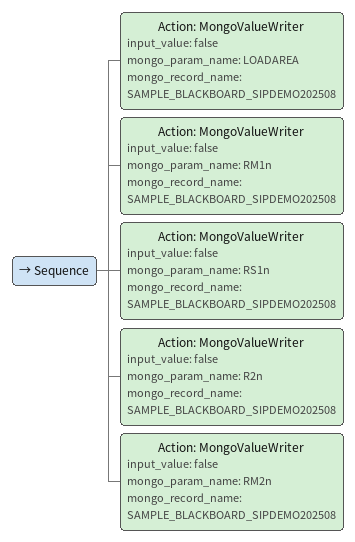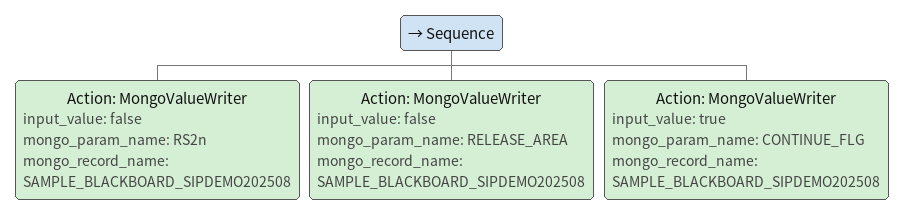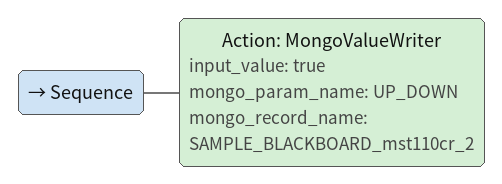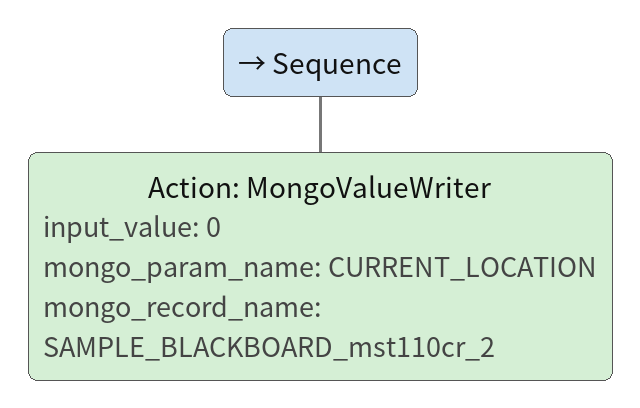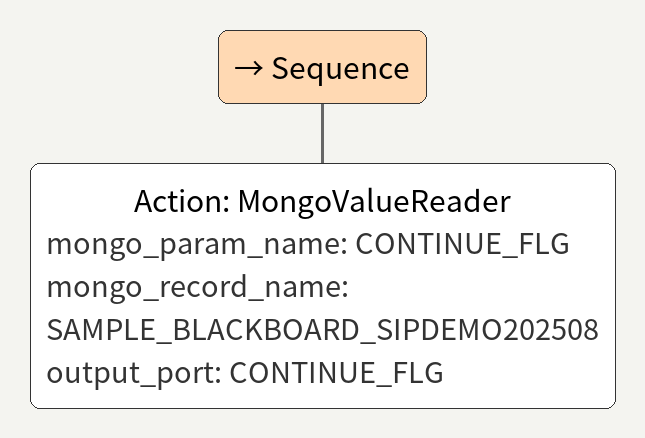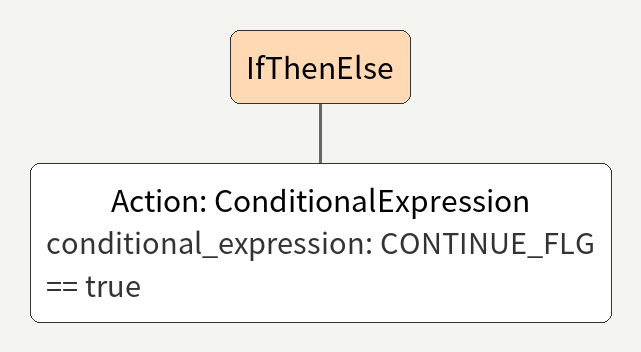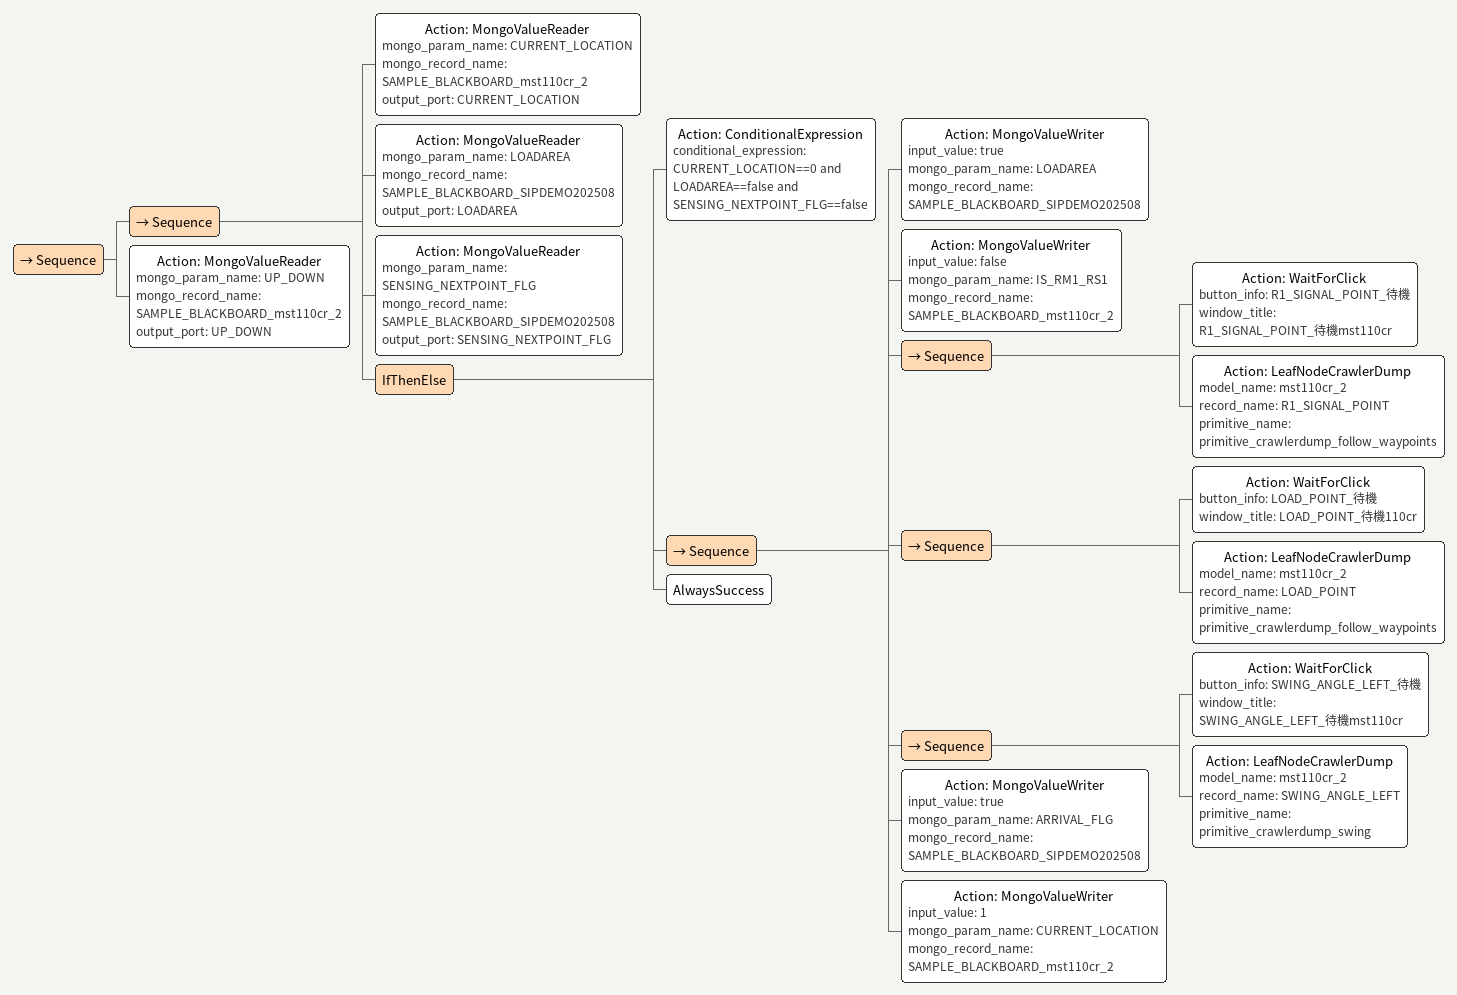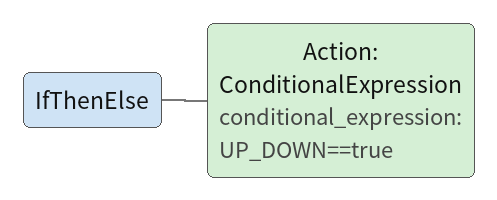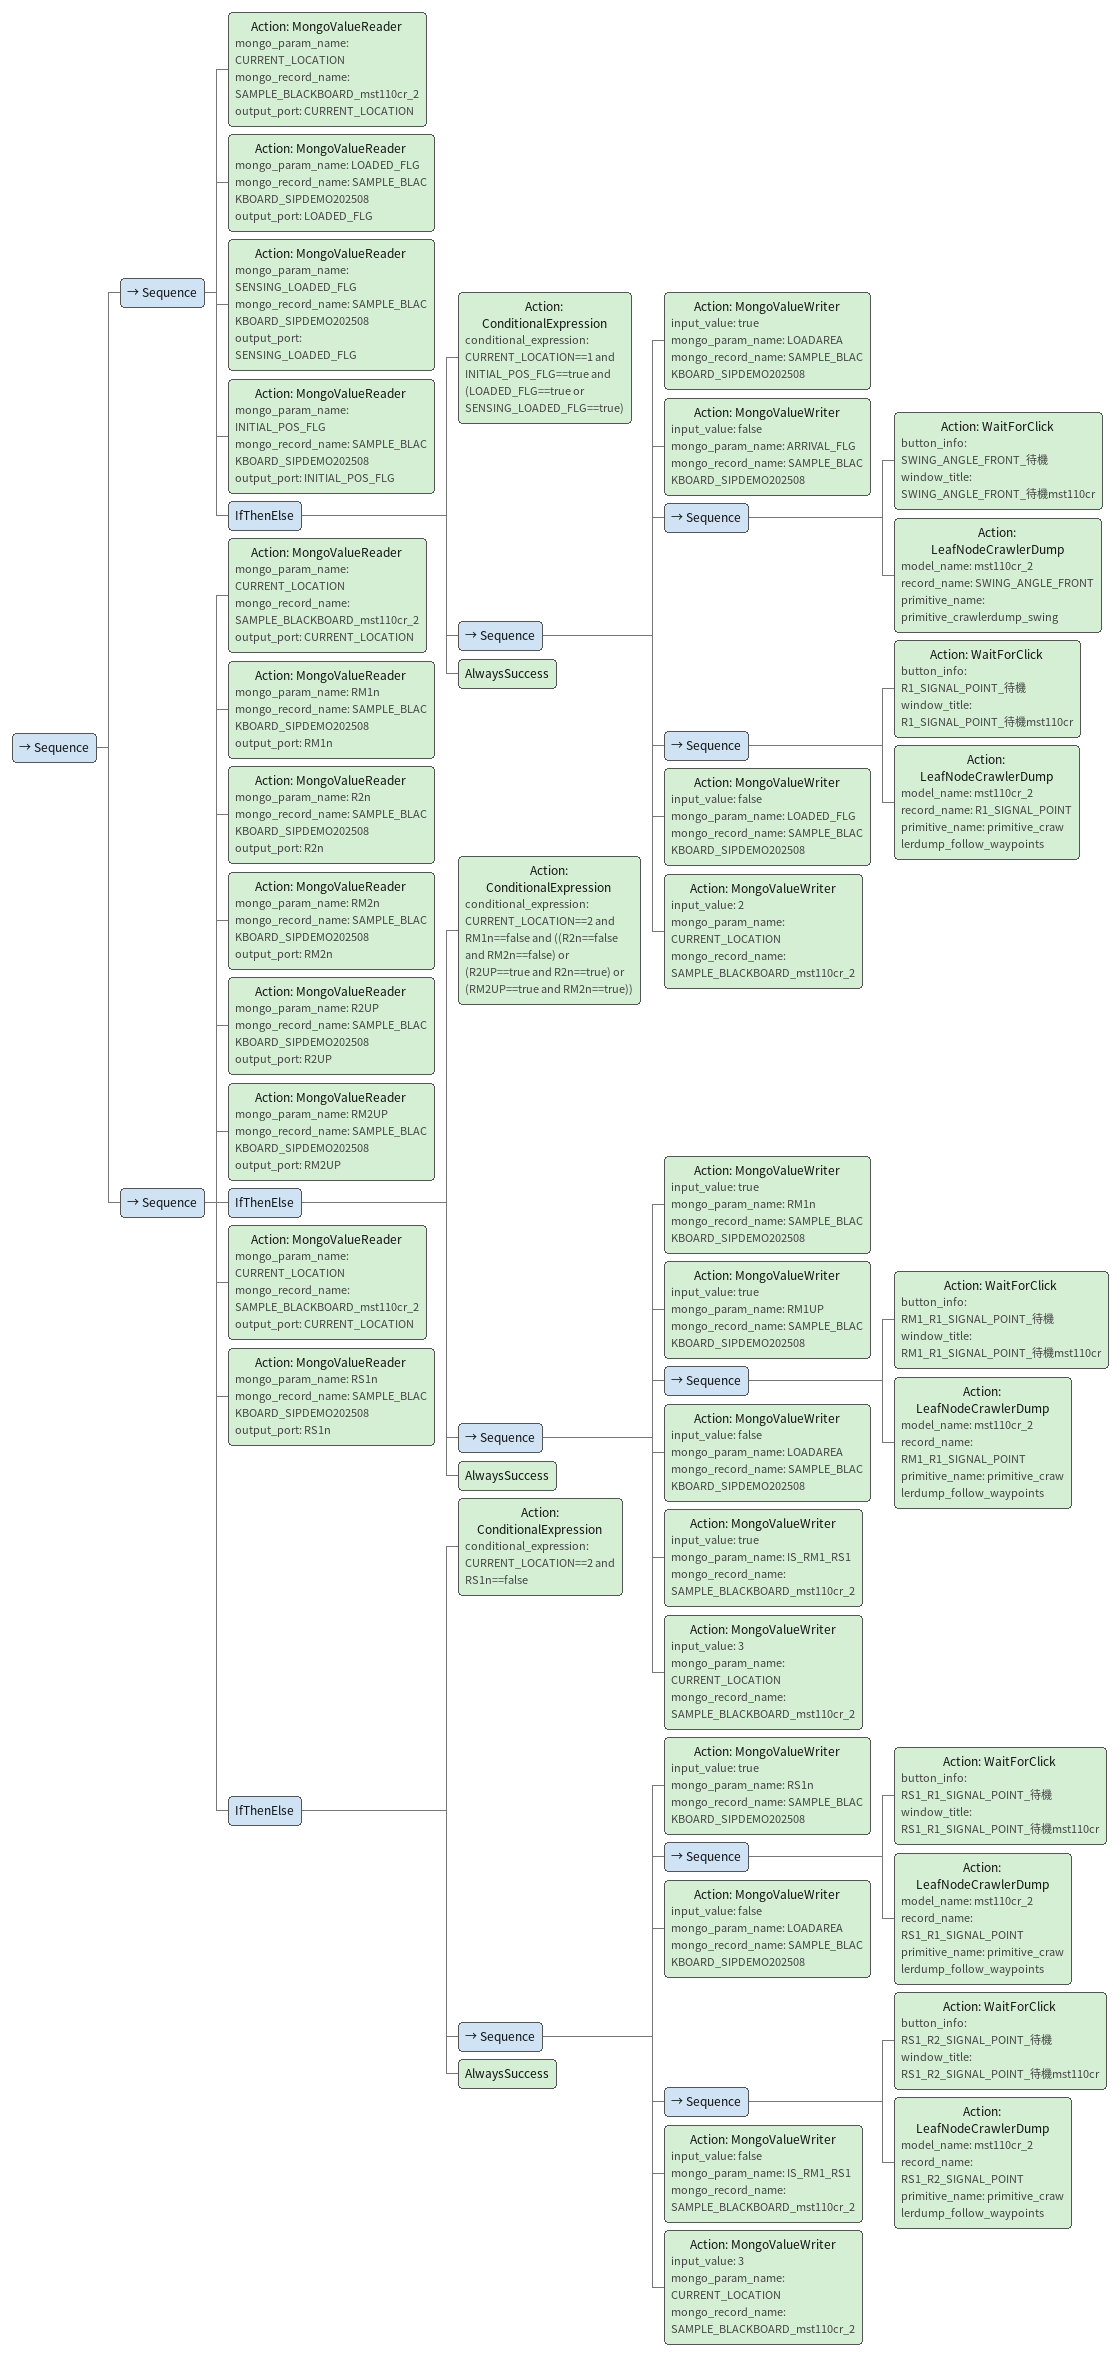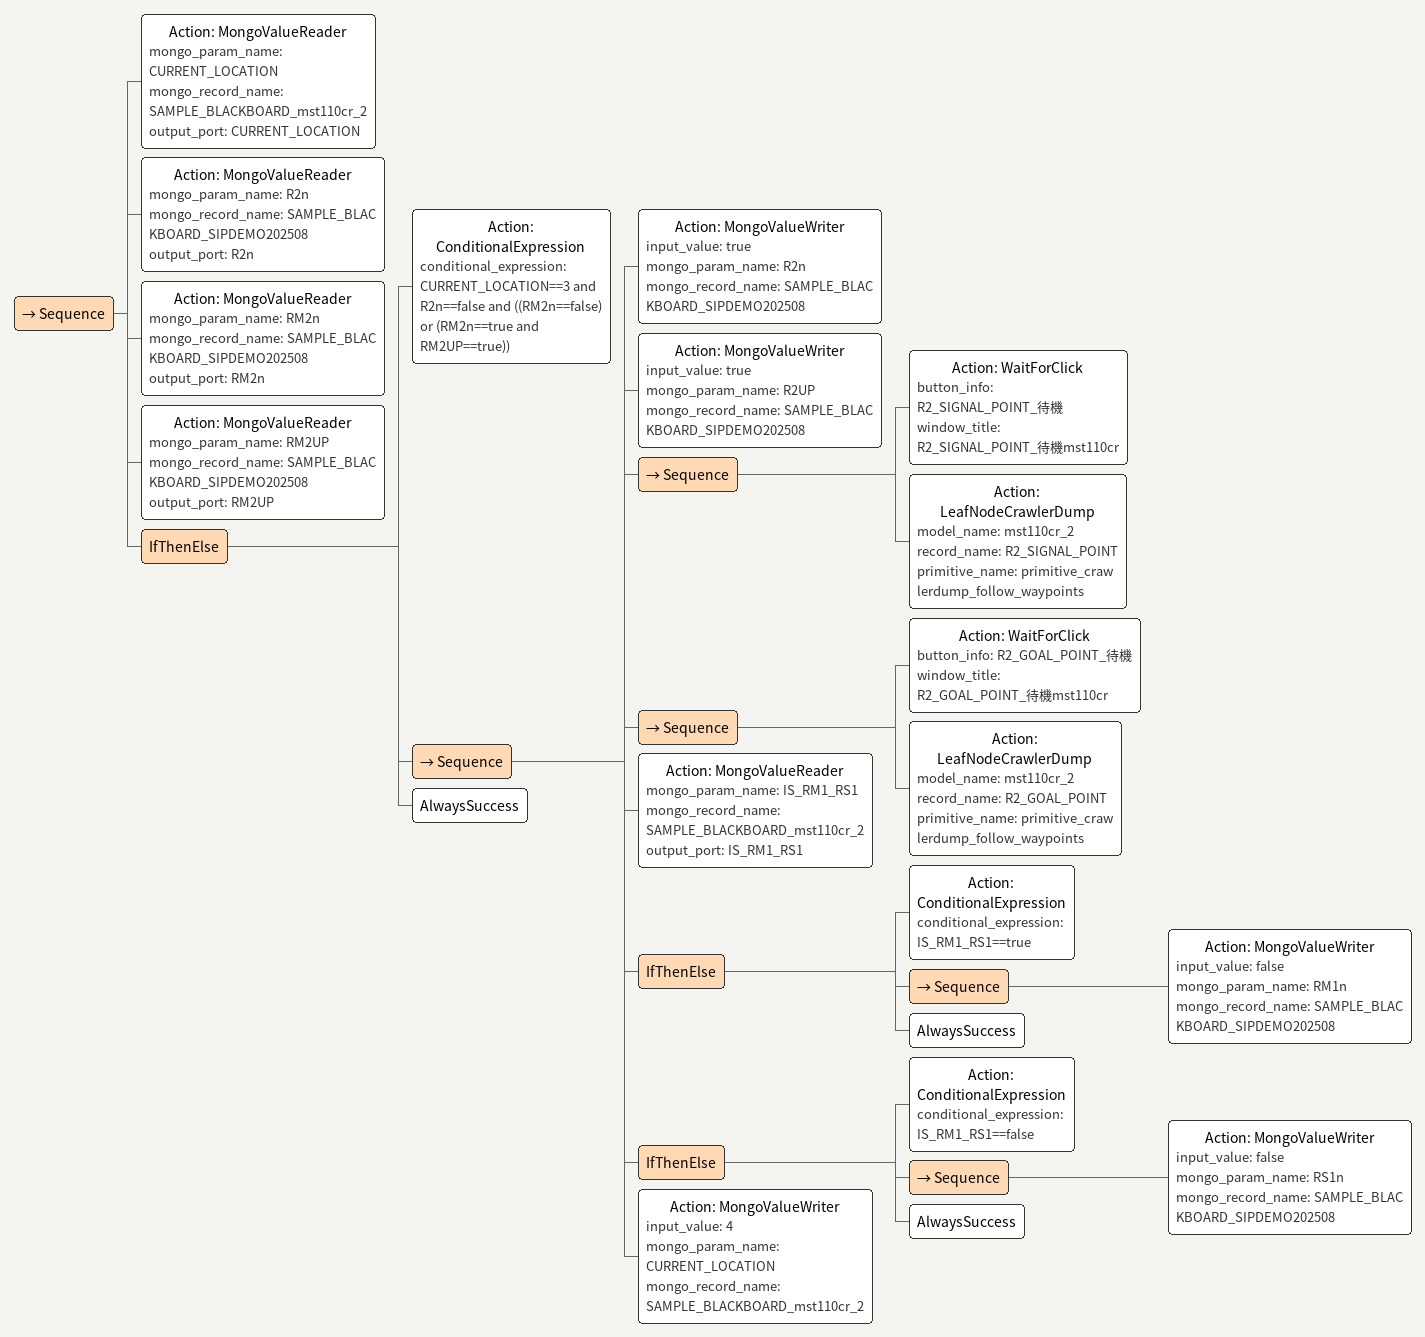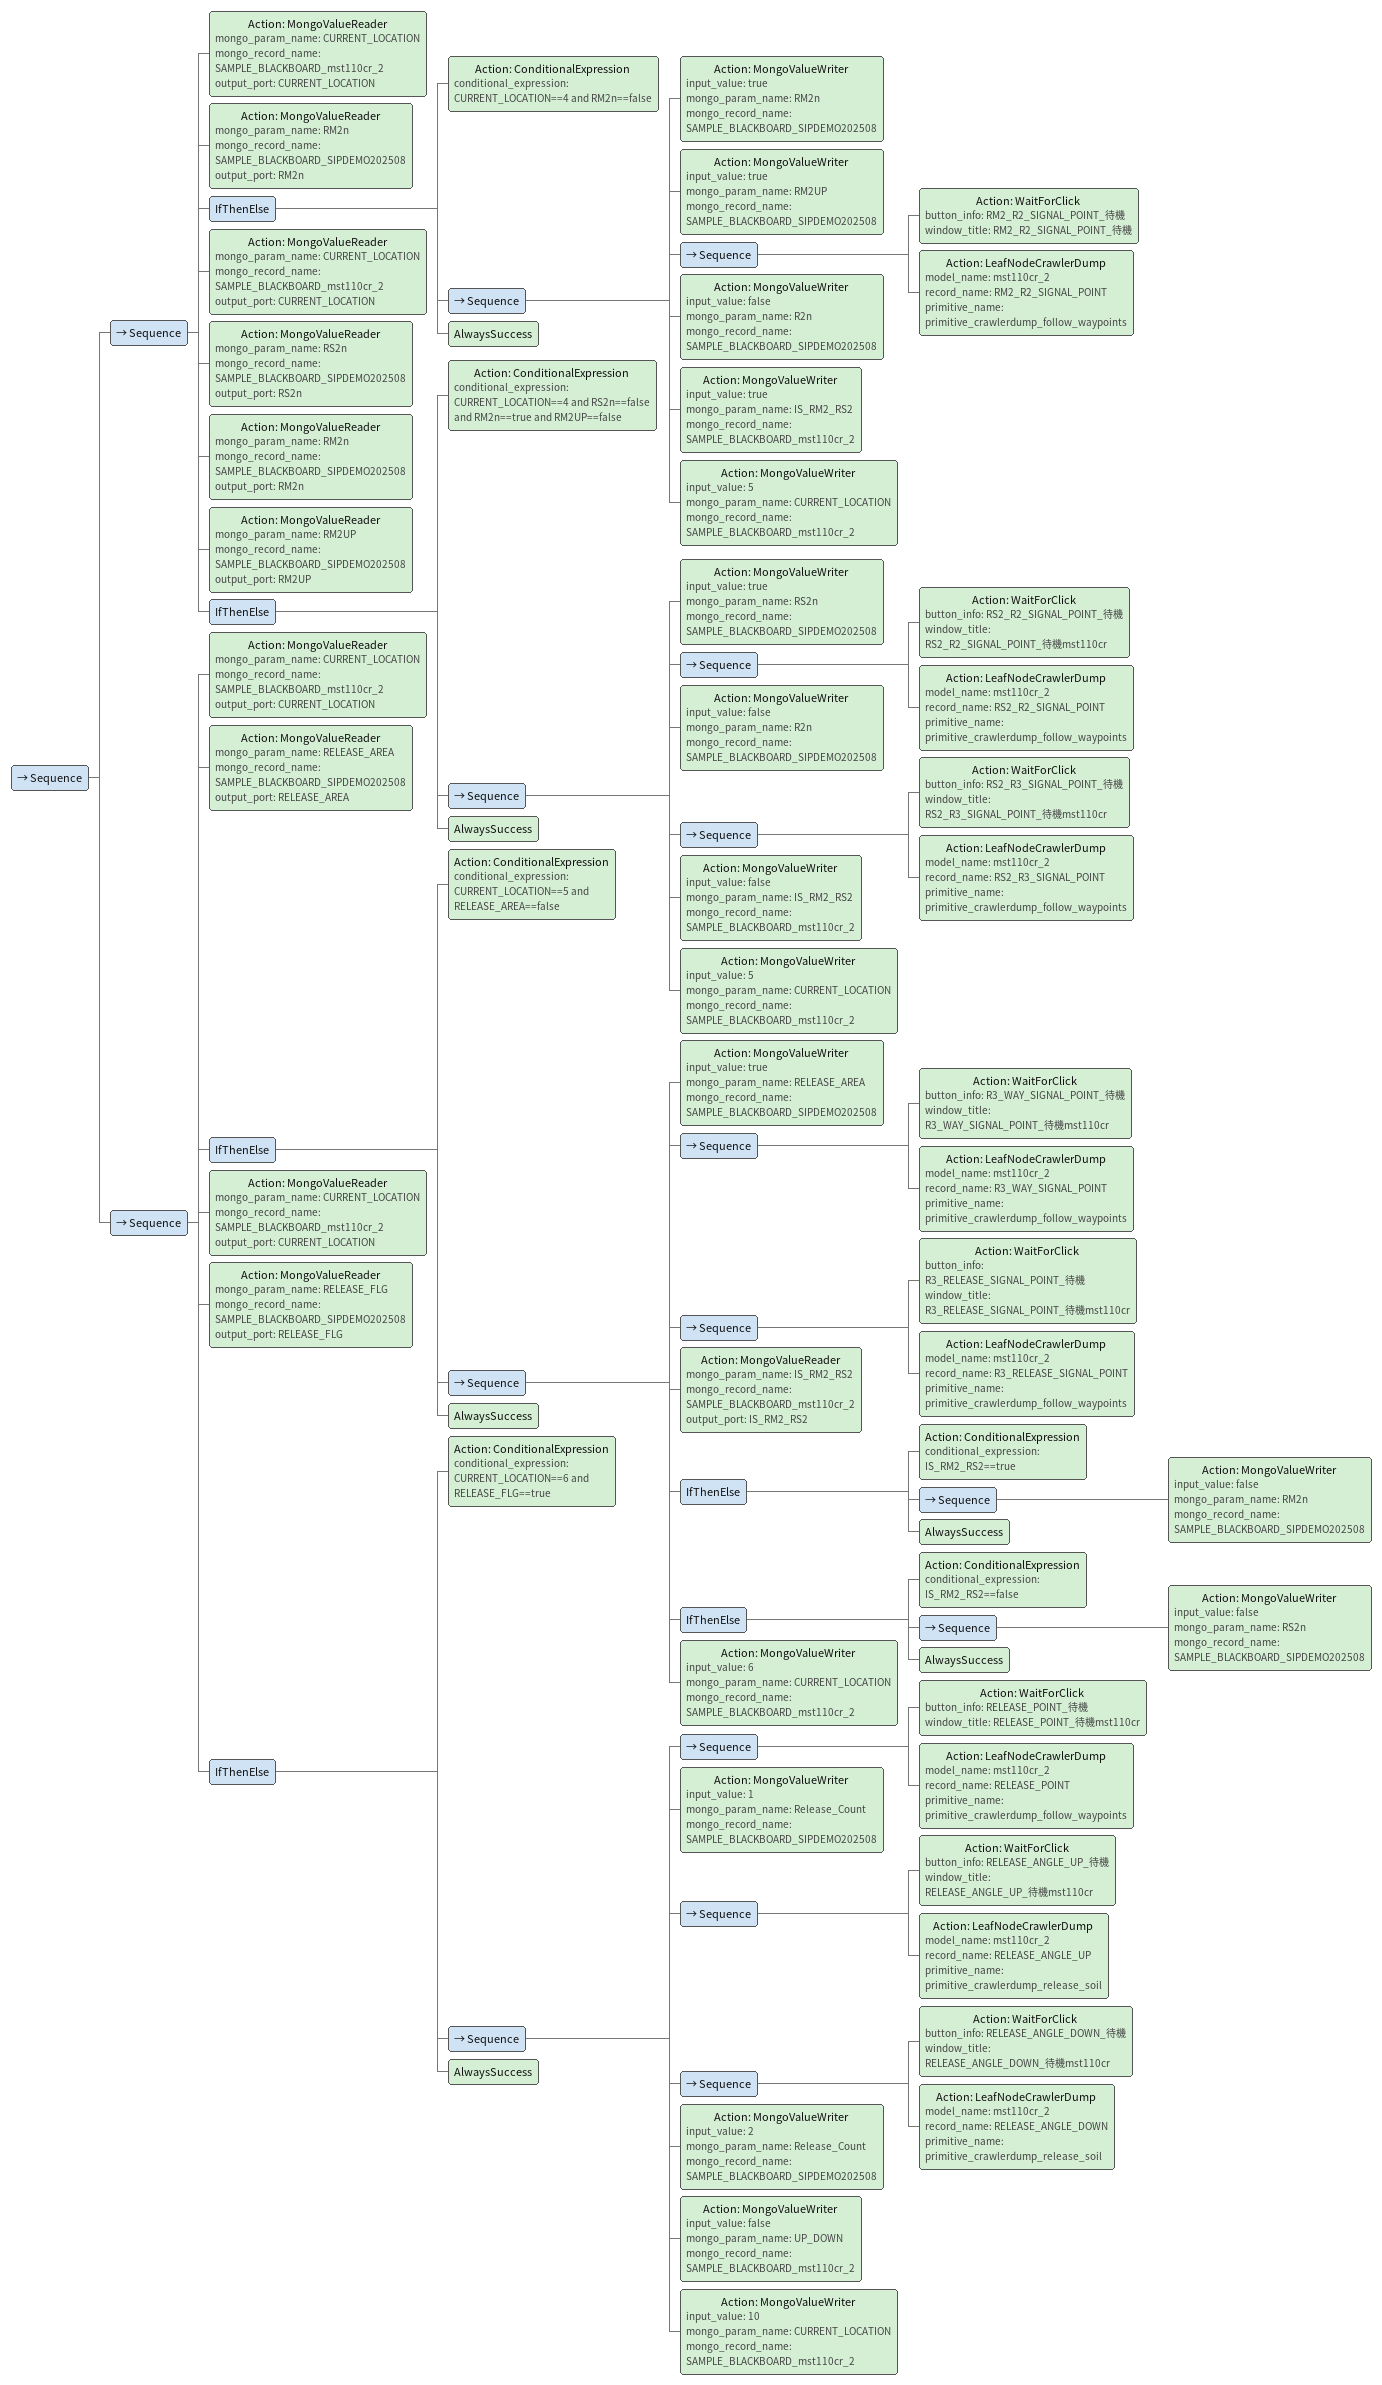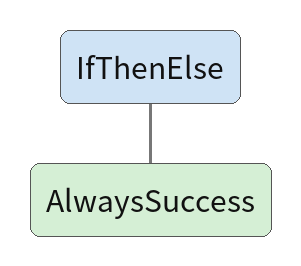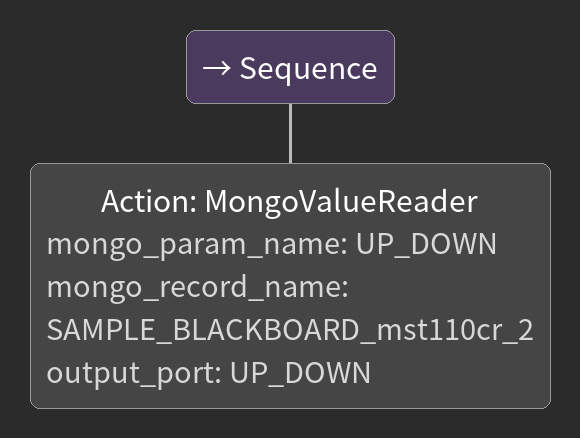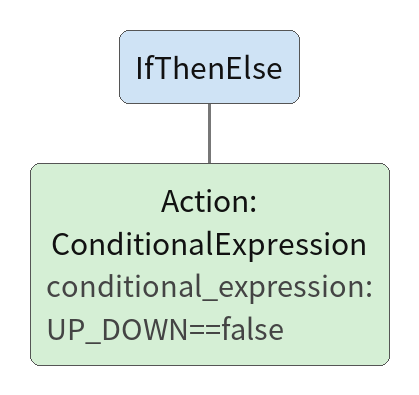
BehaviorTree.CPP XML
<Sequence>
    <Action ID="MongoValueWriter" input_value="false" mongo_param_name="LOADAREA" mongo_record_name="SAMPLE_BLACKBOARD_SIPDEMO202508"/>
    <Action ID="MongoValueWriter" input_value="false" mongo_param_name="RM1n" mongo_record_name="SAMPLE_BLACKBOARD_SIPDEMO202508"/>
    <Action ID="MongoValueWriter" input_value="false" mongo_param_name="RS1n" mongo_record_name="SAMPLE_BLACKBOARD_SIPDEMO202508"/>
    <Action ID="MongoValueWriter" input_value="false" mongo_param_name="R2n" mongo_record_name="SAMPLE_BLACKBOARD_SIPDEMO202508"/>
    <Action ID="MongoValueWriter" input_value="false" mongo_param_name="RM2n" mongo_record_name="SAMPLE_BLACKBOARD_SIPDEMO202508"/>
</Sequence>

<Sequence>
    <Action ID="MongoValueWriter" input_value="false" mongo_param_name="RS2n" mongo_record_name="SAMPLE_BLACKBOARD_SIPDEMO202508"/>
    <Action ID="MongoValueWriter" input_value="false" mongo_param_name="RELEASE_AREA" mongo_record_name="SAMPLE_BLACKBOARD_SIPDEMO202508"/>
    <Action ID="MongoValueWriter" input_value="true" mongo_param_name="CONTINUE_FLG" mongo_record_name="SAMPLE_BLACKBOARD_SIPDEMO202508"/>
</Sequence>

<Sequence>
    <Action ID="MongoValueWriter" input_value="true" mongo_param_name="UP_DOWN" mongo_record_name="SAMPLE_BLACKBOARD_mst110cr_2"/>
</Sequence>

<Sequence>
    <Action ID="MongoValueWriter" input_value="0" mongo_param_name="CURRENT_LOCATION" mongo_record_name="SAMPLE_BLACKBOARD_mst110cr_2"/>
</Sequence>

<Sequence>
    <Action ID="MongoValueReader" mongo_param_name="CONTINUE_FLG" mongo_record_name="SAMPLE_BLACKBOARD_SIPDEMO202508" output_port="CONTINUE_FLG"/>
</Sequence>

<IfThenElse>
    <Action ID="ConditionalExpression" conditional_expression="CONTINUE_FLG == true"/>
</IfThenElse>

<Sequence>
    <Sequence>
        <Action ID="MongoValueReader" mongo_param_name="CURRENT_LOCATION" mongo_record_name="SAMPLE_BLACKBOARD_mst110cr_2" output_port="CURRENT_LOCATION"/>
        <Action ID="MongoValueReader" mongo_param_name="LOADAREA" mongo_record_name="SAMPLE_BLACKBOARD_SIPDEMO202508" output_port="LOADAREA"/>
        <Action ID="MongoValueReader" mongo_param_name="SENSING_NEXTPOINT_FLG" mongo_record_name="SAMPLE_BLACKBOARD_SIPDEMO202508" output_port="SENSING_NEXTPOINT_FLG"/>
        <IfThenElse>
            <Action ID="ConditionalExpression" conditional_expression="CURRENT_LOCATION==0 and LOADAREA==false and SENSING_NEXTPOINT_FLG==false"/>
            <Sequence>
                <Action ID="MongoValueWriter" input_value="true" mongo_param_name="LOADAREA" mongo_record_name="SAMPLE_BLACKBOARD_SIPDEMO202508"/>
                <Action ID="MongoValueWriter" input_value="false" mongo_param_name="IS_RM1_RS1" mongo_record_name="SAMPLE_BLACKBOARD_mst110cr_2"/>
                <Sequence>
                    <Action ID="WaitForClick" button_info="R1_SIGNAL_POINT_待機" window_title="R1_SIGNAL_POINT_待機mst110cr"/>
                    <Action ID="LeafNodeCrawlerDump" model_name="mst110cr_2" record_name="R1_SIGNAL_POINT" primitive_name="primitive_crawlerdump_follow_waypoints"/>
                </Sequence>
                <Sequence>
                    <Action ID="WaitForClick" button_info="LOAD_POINT_待機" window_title="LOAD_POINT_待機110cr"/>
                    <Action ID="LeafNodeCrawlerDump" model_name="mst110cr_2" record_name="LOAD_POINT" primitive_name="primitive_crawlerdump_follow_waypoints"/>
                </Sequence>
                <Sequence>
                    <Action ID="WaitForClick" button_info="SWING_ANGLE_LEFT_待機" window_title="SWING_ANGLE_LEFT_待機mst110cr"/>
                    <Action ID="LeafNodeCrawlerDump" model_name="mst110cr_2" record_name="SWING_ANGLE_LEFT" primitive_name="primitive_crawlerdump_swing"/>
                </Sequence>
                <Action ID="MongoValueWriter" input_value="true" mongo_param_name="ARRIVAL_FLG" mongo_record_name="SAMPLE_BLACKBOARD_SIPDEMO202508"/>
                <Action ID="MongoValueWriter" input_value="1" mongo_param_name="CURRENT_LOCATION" mongo_record_name="SAMPLE_BLACKBOARD_mst110cr_2"/>
            </Sequence>
            <AlwaysSuccess/>
        </IfThenElse>
    </Sequence>
    <Action ID="MongoValueReader" mongo_param_name="UP_DOWN" mongo_record_name="SAMPLE_BLACKBOARD_mst110cr_2" output_port="UP_DOWN"/>
</Sequence>

<IfThenElse>
    <Action ID="ConditionalExpression" conditional_expression="UP_DOWN==true"/>
</IfThenElse>

<Sequence>
    <Sequence>
        <Action ID="MongoValueReader" mongo_param_name="CURRENT_LOCATION" mongo_record_name="SAMPLE_BLACKBOARD_mst110cr_2" output_port="CURRENT_LOCATION"/>
        <Action ID="MongoValueReader" mongo_param_name="LOADED_FLG" mongo_record_name="SAMPLE_BLACKBOARD_SIPDEMO202508" output_port="LOADED_FLG"/>
        <Action ID="MongoValueReader" mongo_param_name="SENSING_LOADED_FLG" mongo_record_name="SAMPLE_BLACKBOARD_SIPDEMO202508" output_port="SENSING_LOADED_FLG"/>
        <Action ID="MongoValueReader" mongo_param_name="INITIAL_POS_FLG" mongo_record_name="SAMPLE_BLACKBOARD_SIPDEMO202508" output_port="INITIAL_POS_FLG"/>
        <IfThenElse>
            <Action ID="ConditionalExpression" conditional_expression="CURRENT_LOCATION==1 and INITIAL_POS_FLG==true and (LOADED_FLG==true or SENSING_LOADED_FLG==true)"/>
            <Sequence>
                <Action ID="MongoValueWriter" input_value="true" mongo_param_name="LOADAREA" mongo_record_name="SAMPLE_BLACKBOARD_SIPDEMO202508"/>
                <Action ID="MongoValueWriter" input_value="false" mongo_param_name="ARRIVAL_FLG" mongo_record_name="SAMPLE_BLACKBOARD_SIPDEMO202508"/>
                <Sequence>
                    <Action ID="WaitForClick" button_info="SWING_ANGLE_FRONT_待機" window_title="SWING_ANGLE_FRONT_待機mst110cr"/>
                    <Action ID="LeafNodeCrawlerDump" model_name="mst110cr_2" record_name="SWING_ANGLE_FRONT" primitive_name="primitive_crawlerdump_swing"/>
                </Sequence>
                <Sequence>
                    <Action ID="WaitForClick" button_info="R1_SIGNAL_POINT_待機" window_title="R1_SIGNAL_POINT_待機mst110cr"/>
                    <Action ID="LeafNodeCrawlerDump" model_name="mst110cr_2" record_name="R1_SIGNAL_POINT" primitive_name="primitive_crawlerdump_follow_waypoints"/>
                </Sequence>
                <Action ID="MongoValueWriter" input_value="false" mongo_param_name="LOADED_FLG" mongo_record_name="SAMPLE_BLACKBOARD_SIPDEMO202508"/>
                <Action ID="MongoValueWriter" input_value="2" mongo_param_name="CURRENT_LOCATION" mongo_record_name="SAMPLE_BLACKBOARD_mst110cr_2"/>
            </Sequence>
            <AlwaysSuccess/>
        </IfThenElse>
    </Sequence>
    <Sequence>
        <Action ID="MongoValueReader" mongo_param_name="CURRENT_LOCATION" mongo_record_name="SAMPLE_BLACKBOARD_mst110cr_2" output_port="CURRENT_LOCATION"/>
        <Action ID="MongoValueReader" mongo_param_name="RM1n" mongo_record_name="SAMPLE_BLACKBOARD_SIPDEMO202508" output_port="RM1n"/>
        <Action ID="MongoValueReader" mongo_param_name="R2n" mongo_record_name="SAMPLE_BLACKBOARD_SIPDEMO202508" output_port="R2n"/>
        <Action ID="MongoValueReader" mongo_param_name="RM2n" mongo_record_name="SAMPLE_BLACKBOARD_SIPDEMO202508" output_port="RM2n"/>
        <Action ID="MongoValueReader" mongo_param_name="R2UP" mongo_record_name="SAMPLE_BLACKBOARD_SIPDEMO202508" output_port="R2UP"/>
        <Action ID="MongoValueReader" mongo_param_name="RM2UP" mongo_record_name="SAMPLE_BLACKBOARD_SIPDEMO202508" output_port="RM2UP"/>
        <IfThenElse>
            <Action ID="ConditionalExpression" conditional_expression="CURRENT_LOCATION==2 and RM1n==false and ((R2n==false and RM2n==false) or (R2UP==true and R2n==true) or (RM2UP==true and RM2n==true))"/>
            <Sequence>
                <Action ID="MongoValueWriter" input_value="true" mongo_param_name="RM1n" mongo_record_name="SAMPLE_BLACKBOARD_SIPDEMO202508"/>
                <Action ID="MongoValueWriter" input_value="true" mongo_param_name="RM1UP" mongo_record_name="SAMPLE_BLACKBOARD_SIPDEMO202508"/>
                <Sequence>
                    <Action ID="WaitForClick" button_info="RM1_R1_SIGNAL_POINT_待機" window_title="RM1_R1_SIGNAL_POINT_待機mst110cr"/>
                    <Action ID="LeafNodeCrawlerDump" model_name="mst110cr_2" record_name="RM1_R1_SIGNAL_POINT" primitive_name="primitive_crawlerdump_follow_waypoints"/>
                </Sequence>
                <Action ID="MongoValueWriter" input_value="false" mongo_param_name="LOADAREA" mongo_record_name="SAMPLE_BLACKBOARD_SIPDEMO202508"/>
                <Action ID="MongoValueWriter" input_value="true" mongo_param_name="IS_RM1_RS1" mongo_record_name="SAMPLE_BLACKBOARD_mst110cr_2"/>
                <Action ID="MongoValueWriter" input_value="3" mongo_param_name="CURRENT_LOCATION" mongo_record_name="SAMPLE_BLACKBOARD_mst110cr_2"/>
            </Sequence>
            <AlwaysSuccess/>
        </IfThenElse>
        <Action ID="MongoValueReader" mongo_param_name="CURRENT_LOCATION" mongo_record_name="SAMPLE_BLACKBOARD_mst110cr_2" output_port="CURRENT_LOCATION"/>
        <Action ID="MongoValueReader" mongo_param_name="RS1n" mongo_record_name="SAMPLE_BLACKBOARD_SIPDEMO202508" output_port="RS1n"/>
        <IfThenElse>
            <Action ID="ConditionalExpression" conditional_expression="CURRENT_LOCATION==2 and RS1n==false"/>
            <Sequence>
                <Action ID="MongoValueWriter" input_value="true" mongo_param_name="RS1n" mongo_record_name="SAMPLE_BLACKBOARD_SIPDEMO202508"/>
                <Sequence>
                    <Action ID="WaitForClick" button_info="RS1_R1_SIGNAL_POINT_待機" window_title="RS1_R1_SIGNAL_POINT_待機mst110cr"/>
                    <Action ID="LeafNodeCrawlerDump" model_name="mst110cr_2" record_name="RS1_R1_SIGNAL_POINT" primitive_name="primitive_crawlerdump_follow_waypoints"/>
                </Sequence>
                <Action ID="MongoValueWriter" input_value="false" mongo_param_name="LOADAREA" mongo_record_name="SAMPLE_BLACKBOARD_SIPDEMO202508"/>
                <Sequence>
                    <Action ID="WaitForClick" button_info="RS1_R2_SIGNAL_POINT_待機" window_title="RS1_R2_SIGNAL_POINT_待機mst110cr"/>
                    <Action ID="LeafNodeCrawlerDump" model_name="mst110cr_2" record_name="RS1_R2_SIGNAL_POINT" primitive_name="primitive_crawlerdump_follow_waypoints"/>
                </Sequence>
                <Action ID="MongoValueWriter" input_value="false" mongo_param_name="IS_RM1_RS1" mongo_record_name="SAMPLE_BLACKBOARD_mst110cr_2"/>
                <Action ID="MongoValueWriter" input_value="3" mongo_param_name="CURRENT_LOCATION" mongo_record_name="SAMPLE_BLACKBOARD_mst110cr_2"/>
            </Sequence>
            <AlwaysSuccess/>
        </IfThenElse>
    </Sequence>
</Sequence>

<Sequence>
    <Action ID="MongoValueReader" mongo_param_name="CURRENT_LOCATION" mongo_record_name="SAMPLE_BLACKBOARD_mst110cr_2" output_port="CURRENT_LOCATION"/>
    <Action ID="MongoValueReader" mongo_param_name="R2n" mongo_record_name="SAMPLE_BLACKBOARD_SIPDEMO202508" output_port="R2n"/>
    <Action ID="MongoValueReader" mongo_param_name="RM2n" mongo_record_name="SAMPLE_BLACKBOARD_SIPDEMO202508" output_port="RM2n"/>
    <Action ID="MongoValueReader" mongo_param_name="RM2UP" mongo_record_name="SAMPLE_BLACKBOARD_SIPDEMO202508" output_port="RM2UP"/>
    <IfThenElse>
        <Action ID="ConditionalExpression" conditional_expression="CURRENT_LOCATION==3 and R2n==false and ((RM2n==false) or (RM2n==true and RM2UP==true))"/>
        <Sequence>
            <Action ID="MongoValueWriter" input_value="true" mongo_param_name="R2n" mongo_record_name="SAMPLE_BLACKBOARD_SIPDEMO202508"/>
            <Action ID="MongoValueWriter" input_value="true" mongo_param_name="R2UP" mongo_record_name="SAMPLE_BLACKBOARD_SIPDEMO202508"/>
            <Sequence>
                <Action ID="WaitForClick" button_info="R2_SIGNAL_POINT_待機" window_title="R2_SIGNAL_POINT_待機mst110cr"/>
                <Action ID="LeafNodeCrawlerDump" model_name="mst110cr_2" record_name="R2_SIGNAL_POINT" primitive_name="primitive_crawlerdump_follow_waypoints"/>
            </Sequence>
            <Sequence>
                <Action ID="WaitForClick" button_info="R2_GOAL_POINT_待機" window_title="R2_GOAL_POINT_待機mst110cr"/>
                <Action ID="LeafNodeCrawlerDump" model_name="mst110cr_2" record_name="R2_GOAL_POINT" primitive_name="primitive_crawlerdump_follow_waypoints"/>
            </Sequence>
            <Action ID="MongoValueReader" mongo_param_name="IS_RM1_RS1" mongo_record_name="SAMPLE_BLACKBOARD_mst110cr_2" output_port="IS_RM1_RS1"/>
            <IfThenElse>
                <Action ID="ConditionalExpression" conditional_expression="IS_RM1_RS1==true"/>
                <Sequence>
                    <Action ID="MongoValueWriter" input_value="false" mongo_param_name="RM1n" mongo_record_name="SAMPLE_BLACKBOARD_SIPDEMO202508"/>
                </Sequence>
                <AlwaysSuccess/>
            </IfThenElse>
            <IfThenElse>
                <Action ID="ConditionalExpression" conditional_expression="IS_RM1_RS1==false"/>
                <Sequence>
                    <Action ID="MongoValueWriter" input_value="false" mongo_param_name="RS1n" mongo_record_name="SAMPLE_BLACKBOARD_SIPDEMO202508"/>
                </Sequence>
                <AlwaysSuccess/>
            </IfThenElse>
            <Action ID="MongoValueWriter" input_value="4" mongo_param_name="CURRENT_LOCATION" mongo_record_name="SAMPLE_BLACKBOARD_mst110cr_2"/>
        </Sequence>
        <AlwaysSuccess/>
    </IfThenElse>
</Sequence>

<Sequence>
    <Sequence>
        <Action ID="MongoValueReader" mongo_param_name="CURRENT_LOCATION" mongo_record_name="SAMPLE_BLACKBOARD_mst110cr_2" output_port="CURRENT_LOCATION"/>
        <Action ID="MongoValueReader" mongo_param_name="RM2n" mongo_record_name="SAMPLE_BLACKBOARD_SIPDEMO202508" output_port="RM2n"/>
        <IfThenElse>
            <Action ID="ConditionalExpression" conditional_expression="CURRENT_LOCATION==4 and RM2n==false"/>
            <Sequence>
                <Action ID="MongoValueWriter" input_value="true" mongo_param_name="RM2n" mongo_record_name="SAMPLE_BLACKBOARD_SIPDEMO202508"/>
                <Action ID="MongoValueWriter" input_value="true" mongo_param_name="RM2UP" mongo_record_name="SAMPLE_BLACKBOARD_SIPDEMO202508"/>
                <Sequence>
                    <Action ID="WaitForClick" button_info="RM2_R2_SIGNAL_POINT_待機" window_title="RM2_R2_SIGNAL_POINT_待機"/>
                    <Action ID="LeafNodeCrawlerDump" model_name="mst110cr_2" record_name="RM2_R2_SIGNAL_POINT" primitive_name="primitive_crawlerdump_follow_waypoints"/>
                </Sequence>
                <Action ID="MongoValueWriter" input_value="false" mongo_param_name="R2n" mongo_record_name="SAMPLE_BLACKBOARD_SIPDEMO202508"/>
                <Action ID="MongoValueWriter" input_value="true" mongo_param_name="IS_RM2_RS2" mongo_record_name="SAMPLE_BLACKBOARD_mst110cr_2"/>
                <Action ID="MongoValueWriter" input_value="5" mongo_param_name="CURRENT_LOCATION" mongo_record_name="SAMPLE_BLACKBOARD_mst110cr_2"/>
            </Sequence>
            <AlwaysSuccess/>
        </IfThenElse>
        <Action ID="MongoValueReader" mongo_param_name="CURRENT_LOCATION" mongo_record_name="SAMPLE_BLACKBOARD_mst110cr_2" output_port="CURRENT_LOCATION"/>
        <Action ID="MongoValueReader" mongo_param_name="RS2n" mongo_record_name="SAMPLE_BLACKBOARD_SIPDEMO202508" output_port="RS2n"/>
        <Action ID="MongoValueReader" mongo_param_name="RM2n" mongo_record_name="SAMPLE_BLACKBOARD_SIPDEMO202508" output_port="RM2n"/>
        <Action ID="MongoValueReader" mongo_param_name="RM2UP" mongo_record_name="SAMPLE_BLACKBOARD_SIPDEMO202508" output_port="RM2UP"/>
        <IfThenElse>
            <Action ID="ConditionalExpression" conditional_expression="CURRENT_LOCATION==4 and RS2n==false and RM2n==true and RM2UP==false"/>
            <Sequence>
                <Action ID="MongoValueWriter" input_value="true" mongo_param_name="RS2n" mongo_record_name="SAMPLE_BLACKBOARD_SIPDEMO202508"/>
                <Sequence>
                    <Action ID="WaitForClick" button_info="RS2_R2_SIGNAL_POINT_待機" window_title="RS2_R2_SIGNAL_POINT_待機mst110cr"/>
                    <Action ID="LeafNodeCrawlerDump" model_name="mst110cr_2" record_name="RS2_R2_SIGNAL_POINT" primitive_name="primitive_crawlerdump_follow_waypoints"/>
                </Sequence>
                <Action ID="MongoValueWriter" input_value="false" mongo_param_name="R2n" mongo_record_name="SAMPLE_BLACKBOARD_SIPDEMO202508"/>
                <Sequence>
                    <Action ID="WaitForClick" button_info="RS2_R3_SIGNAL_POINT_待機" window_title="RS2_R3_SIGNAL_POINT_待機mst110cr"/>
                    <Action ID="LeafNodeCrawlerDump" model_name="mst110cr_2" record_name="RS2_R3_SIGNAL_POINT" primitive_name="primitive_crawlerdump_follow_waypoints"/>
                </Sequence>
                <Action ID="MongoValueWriter" input_value="false" mongo_param_name="IS_RM2_RS2" mongo_record_name="SAMPLE_BLACKBOARD_mst110cr_2"/>
                <Action ID="MongoValueWriter" input_value="5" mongo_param_name="CURRENT_LOCATION" mongo_record_name="SAMPLE_BLACKBOARD_mst110cr_2"/>
            </Sequence>
            <AlwaysSuccess/>
        </IfThenElse>
    </Sequence>
    <Sequence>
        <Action ID="MongoValueReader" mongo_param_name="CURRENT_LOCATION" mongo_record_name="SAMPLE_BLACKBOARD_mst110cr_2" output_port="CURRENT_LOCATION"/>
        <Action ID="MongoValueReader" mongo_param_name="RELEASE_AREA" mongo_record_name="SAMPLE_BLACKBOARD_SIPDEMO202508" output_port="RELEASE_AREA"/>
        <IfThenElse>
            <Action ID="ConditionalExpression" conditional_expression="CURRENT_LOCATION==5 and RELEASE_AREA==false"/>
            <Sequence>
                <Action ID="MongoValueWriter" input_value="true" mongo_param_name="RELEASE_AREA" mongo_record_name="SAMPLE_BLACKBOARD_SIPDEMO202508"/>
                <Sequence>
                    <Action ID="WaitForClick" button_info="R3_WAY_SIGNAL_POINT_待機" window_title="R3_WAY_SIGNAL_POINT_待機mst110cr"/>
                    <Action ID="LeafNodeCrawlerDump" model_name="mst110cr_2" record_name="R3_WAY_SIGNAL_POINT" primitive_name="primitive_crawlerdump_follow_waypoints"/>
                </Sequence>
                <Sequence>
                    <Action ID="WaitForClick" button_info="R3_RELEASE_SIGNAL_POINT_待機" window_title="R3_RELEASE_SIGNAL_POINT_待機mst110cr"/>
                    <Action ID="LeafNodeCrawlerDump" model_name="mst110cr_2" record_name="R3_RELEASE_SIGNAL_POINT" primitive_name="primitive_crawlerdump_follow_waypoints"/>
                </Sequence>
                <Action ID="MongoValueReader" mongo_param_name="IS_RM2_RS2" mongo_record_name="SAMPLE_BLACKBOARD_mst110cr_2" output_port="IS_RM2_RS2"/>
                <IfThenElse>
                    <Action ID="ConditionalExpression" conditional_expression="IS_RM2_RS2==true"/>
                    <Sequence>
                        <Action ID="MongoValueWriter" input_value="false" mongo_param_name="RM2n" mongo_record_name="SAMPLE_BLACKBOARD_SIPDEMO202508"/>
                    </Sequence>
                    <AlwaysSuccess/>
                </IfThenElse>
                <IfThenElse>
                    <Action ID="ConditionalExpression" conditional_expression="IS_RM2_RS2==false"/>
                    <Sequence>
                        <Action ID="MongoValueWriter" input_value="false" mongo_param_name="RS2n" mongo_record_name="SAMPLE_BLACKBOARD_SIPDEMO202508"/>
                    </Sequence>
                    <AlwaysSuccess/>
                </IfThenElse>
                <Action ID="MongoValueWriter" input_value="6" mongo_param_name="CURRENT_LOCATION" mongo_record_name="SAMPLE_BLACKBOARD_mst110cr_2"/>
            </Sequence>
            <AlwaysSuccess/>
        </IfThenElse>
        <Action ID="MongoValueReader" mongo_param_name="CURRENT_LOCATION" mongo_record_name="SAMPLE_BLACKBOARD_mst110cr_2" output_port="CURRENT_LOCATION"/>
        <Action ID="MongoValueReader" mongo_param_name="RELEASE_FLG" mongo_record_name="SAMPLE_BLACKBOARD_SIPDEMO202508" output_port="RELEASE_FLG"/>
        <IfThenElse>
            <Action ID="ConditionalExpression" conditional_expression="CURRENT_LOCATION==6 and RELEASE_FLG==true"/>
            <Sequence>
                <Sequence>
                    <Action ID="WaitForClick" button_info="RELEASE_POINT_待機" window_title="RELEASE_POINT_待機mst110cr"/>
                    <Action ID="LeafNodeCrawlerDump" model_name="mst110cr_2" record_name="RELEASE_POINT" primitive_name="primitive_crawlerdump_follow_waypoints"/>
                </Sequence>
                <Action ID="MongoValueWriter" input_value="1" mongo_param_name="Release_Count" mongo_record_name="SAMPLE_BLACKBOARD_SIPDEMO202508"/>
                <Sequence>
                    <Action ID="WaitForClick" button_info="RELEASE_ANGLE_UP_待機" window_title="RELEASE_ANGLE_UP_待機mst110cr"/>
                    <Action ID="LeafNodeCrawlerDump" model_name="mst110cr_2" record_name="RELEASE_ANGLE_UP" primitive_name="primitive_crawlerdump_release_soil"/>
                </Sequence>
                <Sequence>
                    <Action ID="WaitForClick" button_info="RELEASE_ANGLE_DOWN_待機" window_title="RELEASE_ANGLE_DOWN_待機mst110cr"/>
                    <Action ID="LeafNodeCrawlerDump" model_name="mst110cr_2" record_name="RELEASE_ANGLE_DOWN" primitive_name="primitive_crawlerdump_release_soil"/>
                </Sequence>
                <Action ID="MongoValueWriter" input_value="2" mongo_param_name="Release_Count" mongo_record_name="SAMPLE_BLACKBOARD_SIPDEMO202508"/>
                <Action ID="MongoValueWriter" input_value="false" mongo_param_name="UP_DOWN" mongo_record_name="SAMPLE_BLACKBOARD_mst110cr_2"/>
                <Action ID="MongoValueWriter" input_value="10" mongo_param_name="CURRENT_LOCATION" mongo_record_name="SAMPLE_BLACKBOARD_mst110cr_2"/>
            </Sequence>
            <AlwaysSuccess/>
        </IfThenElse>
    </Sequence>
</Sequence>

<IfThenElse>
    <AlwaysSuccess/>
</IfThenElse>

<Sequence>
    <Action ID="MongoValueReader" mongo_param_name="UP_DOWN" mongo_record_name="SAMPLE_BLACKBOARD_mst110cr_2" output_port="UP_DOWN"/>
</Sequence>

<IfThenElse>
    <Action ID="ConditionalExpression" conditional_expression="UP_DOWN==false"/>
</IfThenElse>
